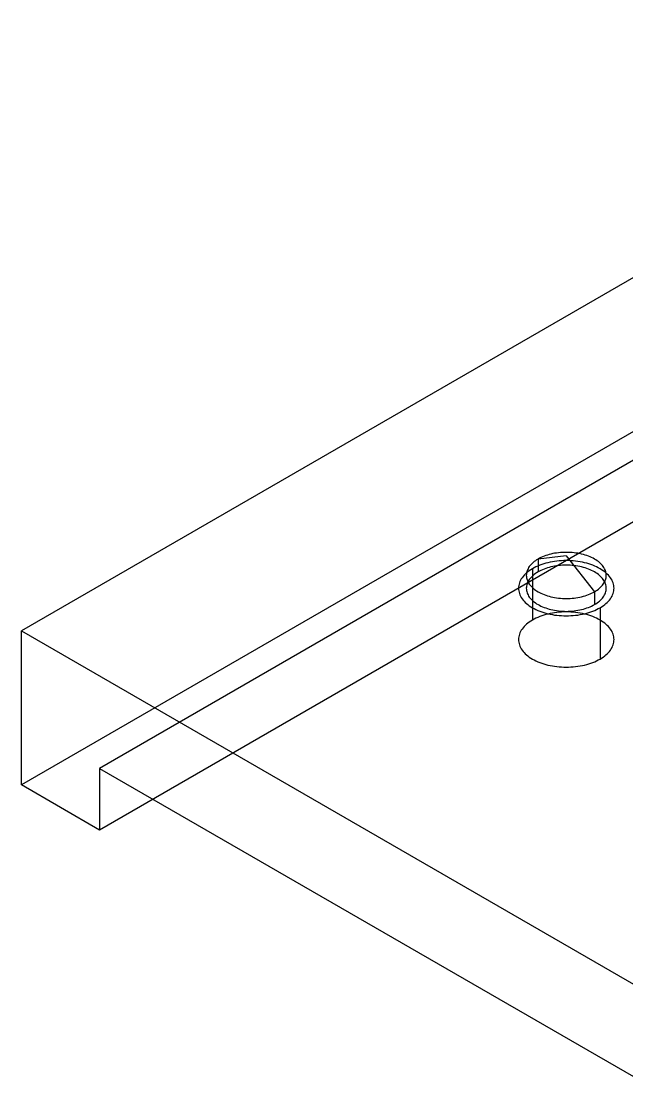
# Model space of a CAD drawing. Header units: inches. Extents: x 21 to 1475, y 21 to 947.
# Drawn here: x 1359.193 to 1359.936, y 467.02 to 468.33 of the extents above; entities that cross this region are included whole.
import ezdxf

# ---------------------------------------------------------------- set-up
doc = ezdxf.new("R2010")
doc.units = ezdxf.units.IN
doc.header["$MEASUREMENT"] = 0

msp = doc.modelspace()

# ---------------------------------------------------------------- linework, layer by layer
at = {"layer": 'OUTLINE'}
for p, q in [((1360.4883, 468.33), (1359.1926, 467.5819)), ((1360.4883, 468.141), (1359.1926, 467.3929)), ((1360.4883, 468.1057), (1359.2886, 467.413)), ((1360.4883, 468.0301), (1359.2886, 467.3374)), ((1359.8472, 467.677), (1359.8449, 467.6766)), ((1359.8495, 467.6774), (1359.8472, 467.677)), ((1359.8519, 467.6777), (1359.8495, 467.6774)), ((1359.8543, 467.6779), (1359.8519, 467.6777)), ((1359.8567, 467.6781), (1359.8543, 467.6779)), ((1359.8591, 467.6782), (1359.8567, 467.6781)), ((1359.8615, 467.6782), (1359.8591, 467.6782)), ((1359.8639, 467.6782), (1359.8615, 467.6782)), ((1359.8663, 467.6781), (1359.8639, 467.6782)), ((1359.8687, 467.6779), (1359.8663, 467.6781)), ((1359.871, 467.6777), (1359.8687, 467.6779)), ((1359.8734, 467.6774), (1359.871, 467.6777)), ((1359.8757, 467.677), (1359.8734, 467.6774)), ((1359.878, 467.6766), (1359.8757, 467.677)), ((1359.8194, 467.6645), (1359.8182, 467.6633)), ((1359.8207, 467.6657), (1359.8194, 467.6645)), ((1359.8221, 467.6668), (1359.8207, 467.6657)), ((1359.8235, 467.6679), (1359.8221, 467.6668)), ((1359.8251, 467.6689), (1359.8235, 467.6679)), ((1359.8268, 467.6699), (1359.8251, 467.6689)), ((1359.8615, 467.674), (1359.8268, 467.6699)), ((1359.8285, 467.6709), (1359.8268, 467.6699)), ((1359.8268, 467.6699), (1359.8268, 467.6542)), ((1359.8303, 467.6718), (1359.8285, 467.6709)), ((1359.8322, 467.6727), (1359.8303, 467.6718)), ((1359.8338, 467.664), (1359.8313, 467.6632)), ((1359.8342, 467.6735), (1359.8322, 467.6727)), ((1359.8364, 467.6648), (1359.8338, 467.664)), ((1359.8362, 467.6742), (1359.8342, 467.6735)), ((1359.8383, 467.6749), (1359.8362, 467.6742)), ((1359.839, 467.6654), (1359.8364, 467.6648)), ((1359.8405, 467.6755), (1359.8383, 467.6749)), ((1359.8417, 467.666), (1359.839, 467.6654)), ((1359.8427, 467.6761), (1359.8405, 467.6755)), ((1359.8444, 467.6666), (1359.8417, 467.666)), ((1359.8449, 467.6766), (1359.8427, 467.6761)), ((1359.8472, 467.667), (1359.8444, 467.6666)), ((1359.85, 467.6674), (1359.8472, 467.667)), ((1359.8529, 467.6677), (1359.85, 467.6674)), ((1359.8557, 467.6679), (1359.8529, 467.6677)), ((1359.8586, 467.668), (1359.8557, 467.6679)), ((1359.8615, 467.668), (1359.8586, 467.668)), ((1359.8615, 467.674), (1359.8962, 467.6299)), ((1359.8643, 467.668), (1359.8615, 467.668)), ((1359.8672, 467.6679), (1359.8643, 467.668)), ((1359.8701, 467.6677), (1359.8672, 467.6679)), ((1359.8729, 467.6674), (1359.8701, 467.6677)), ((1359.8757, 467.667), (1359.8729, 467.6674)), ((1359.8785, 467.6666), (1359.8757, 467.667)), ((1359.8802, 467.6761), (1359.878, 467.6766)), ((1359.8812, 467.666), (1359.8785, 467.6666)), ((1359.8825, 467.6755), (1359.8802, 467.6761)), ((1359.8839, 467.6654), (1359.8812, 467.666)), ((1359.8846, 467.6749), (1359.8825, 467.6755)), ((1359.8865, 467.6648), (1359.8839, 467.6654)), ((1359.8867, 467.6742), (1359.8846, 467.6749)), ((1359.8891, 467.664), (1359.8865, 467.6648)), ((1359.8887, 467.6735), (1359.8867, 467.6742)), ((1359.8907, 467.6727), (1359.8887, 467.6735)), ((1359.8916, 467.6632), (1359.8891, 467.664)), ((1359.8926, 467.6718), (1359.8907, 467.6727)), ((1359.8944, 467.6709), (1359.8926, 467.6718)), ((1359.8962, 467.6699), (1359.8944, 467.6709)), ((1359.8978, 467.6689), (1359.8962, 467.6699)), ((1359.8994, 467.6679), (1359.8978, 467.6689)), ((1359.9009, 467.6668), (1359.8994, 467.6679)), ((1359.9023, 467.6657), (1359.9009, 467.6668)), ((1359.9036, 467.6645), (1359.9023, 467.6657)), ((1359.9047, 467.6633), (1359.9036, 467.6645)), ((1359.8112, 467.6516), (1359.8098, 467.6501)), ((1359.8127, 467.653), (1359.8112, 467.6516)), ((1359.8125, 467.6513), (1359.8124, 467.6499)), ((1359.8126, 467.6527), (1359.8125, 467.6513)), ((1359.8129, 467.6541), (1359.8126, 467.6527)), ((1359.8144, 467.6543), (1359.8127, 467.653)), ((1359.8133, 467.6554), (1359.8129, 467.6541)), ((1359.8139, 467.6568), (1359.8133, 467.6554)), ((1359.8145, 467.6581), (1359.8139, 467.6568)), ((1359.8161, 467.6556), (1359.8144, 467.6543)), ((1359.8153, 467.6595), (1359.8145, 467.6581)), ((1359.8161, 467.6608), (1359.8153, 467.6595)), ((1359.8171, 467.662), (1359.8161, 467.6608)), ((1359.818, 467.6569), (1359.8161, 467.6556)), ((1359.8182, 467.6633), (1359.8171, 467.662)), ((1359.82, 467.6581), (1359.818, 467.6569)), ((1359.8221, 467.6592), (1359.82, 467.6581)), ((1359.82, 467.6581), (1359.82, 467.5951)), ((1359.8221, 467.651), (1359.8207, 467.6499)), ((1359.8243, 467.6603), (1359.8221, 467.6592)), ((1359.8235, 467.6521), (1359.8221, 467.651)), ((1359.8251, 467.6532), (1359.8235, 467.6521)), ((1359.8265, 467.6614), (1359.8243, 467.6603)), ((1359.8268, 467.6542), (1359.8251, 467.6532)), ((1359.8289, 467.6623), (1359.8265, 467.6614)), ((1359.8285, 467.6552), (1359.8268, 467.6542)), ((1359.8303, 467.6561), (1359.8285, 467.6552)), ((1359.8313, 467.6632), (1359.8289, 467.6623)), ((1359.8322, 467.6569), (1359.8303, 467.6561)), ((1359.8342, 467.6577), (1359.8322, 467.6569)), ((1359.8362, 467.6585), (1359.8342, 467.6577)), ((1359.8383, 467.6591), (1359.8362, 467.6585)), ((1359.8405, 467.6598), (1359.8383, 467.6591)), ((1359.8427, 467.6603), (1359.8405, 467.6598)), ((1359.8449, 467.6608), (1359.8427, 467.6603)), ((1359.8472, 467.6613), (1359.8449, 467.6608)), ((1359.8495, 467.6616), (1359.8472, 467.6613)), ((1359.8519, 467.6619), (1359.8495, 467.6616)), ((1359.8543, 467.6622), (1359.8519, 467.6619)), ((1359.8567, 467.6624), (1359.8543, 467.6622)), ((1359.8591, 467.6625), (1359.8567, 467.6624)), ((1359.8615, 467.6625), (1359.8591, 467.6625)), ((1359.8639, 467.6625), (1359.8615, 467.6625)), ((1359.8663, 467.6624), (1359.8639, 467.6625)), ((1359.8687, 467.6622), (1359.8663, 467.6624)), ((1359.871, 467.6619), (1359.8687, 467.6622)), ((1359.8734, 467.6616), (1359.871, 467.6619)), ((1359.8757, 467.6613), (1359.8734, 467.6616)), ((1359.878, 467.6608), (1359.8757, 467.6613)), ((1359.8802, 467.6603), (1359.878, 467.6608)), ((1359.8825, 467.6598), (1359.8802, 467.6603)), ((1359.8846, 467.6591), (1359.8825, 467.6598)), ((1359.8867, 467.6585), (1359.8846, 467.6591)), ((1359.8887, 467.6577), (1359.8867, 467.6585)), ((1359.8907, 467.6569), (1359.8887, 467.6577)), ((1359.8926, 467.6561), (1359.8907, 467.6569)), ((1359.894, 467.6623), (1359.8916, 467.6632)), ((1359.8944, 467.6552), (1359.8926, 467.6561)), ((1359.8964, 467.6614), (1359.894, 467.6623)), ((1359.8962, 467.6542), (1359.8944, 467.6552)), ((1359.8978, 467.6532), (1359.8962, 467.6542)), ((1359.8987, 467.6603), (1359.8964, 467.6614)), ((1359.8994, 467.6521), (1359.8978, 467.6532)), ((1359.9008, 467.6592), (1359.8987, 467.6603)), ((1359.9009, 467.651), (1359.8994, 467.6521)), ((1359.9029, 467.6581), (1359.9008, 467.6592)), ((1359.9023, 467.6499), (1359.9009, 467.651)), ((1359.9049, 467.6569), (1359.9029, 467.6581)), ((1359.9058, 467.662), (1359.9047, 467.6633)), ((1359.9068, 467.6556), (1359.9049, 467.6569)), ((1359.9068, 467.6608), (1359.9058, 467.662)), ((1359.9077, 467.6595), (1359.9068, 467.6608)), ((1359.9086, 467.6543), (1359.9068, 467.6556)), ((1359.9084, 467.6581), (1359.9077, 467.6595)), ((1359.9091, 467.6568), (1359.9084, 467.6581)), ((1359.9102, 467.653), (1359.9086, 467.6543)), ((1359.9096, 467.6554), (1359.9091, 467.6568)), ((1359.91, 467.6541), (1359.9096, 467.6554)), ((1359.9103, 467.6527), (1359.91, 467.6541)), ((1359.9118, 467.6516), (1359.9102, 467.653)), ((1359.9105, 467.6513), (1359.9103, 467.6527)), ((1359.9105, 467.6499), (1359.9105, 467.6513)), ((1359.9132, 467.6501), (1359.9118, 467.6516)), ((1359.8031, 467.6375), (1359.8029, 467.6358)), ((1359.8035, 467.6391), (1359.8031, 467.6375)), ((1359.804, 467.6408), (1359.8035, 467.6391)), ((1359.8046, 467.6424), (1359.804, 467.6408)), ((1359.8054, 467.644), (1359.8046, 467.6424)), ((1359.8063, 467.6456), (1359.8054, 467.644)), ((1359.8073, 467.6471), (1359.8063, 467.6456)), ((1359.8085, 467.6486), (1359.8073, 467.6471)), ((1359.8098, 467.6501), (1359.8085, 467.6486)), ((1359.8124, 467.6499), (1359.8125, 467.6485)), ((1359.8125, 467.6485), (1359.8126, 467.6471)), ((1359.8126, 467.6471), (1359.8129, 467.6458)), ((1359.8129, 467.6383), (1359.8126, 467.6369)), ((1359.8129, 467.6458), (1359.8133, 467.6444)), ((1359.8133, 467.6397), (1359.8129, 467.6383)), ((1359.8133, 467.6444), (1359.8139, 467.643)), ((1359.8139, 467.641), (1359.8133, 467.6397)), ((1359.8139, 467.643), (1359.8145, 467.6417)), ((1359.8145, 467.6424), (1359.8139, 467.641)), ((1359.8153, 467.6437), (1359.8145, 467.6424)), ((1359.8145, 467.6417), (1359.8153, 467.6404)), ((1359.8161, 467.645), (1359.8153, 467.6437)), ((1359.8153, 467.6404), (1359.8161, 467.6391)), ((1359.8171, 467.6463), (1359.8161, 467.645)), ((1359.8161, 467.6391), (1359.8171, 467.6378)), ((1359.8182, 467.6475), (1359.8171, 467.6463)), ((1359.8171, 467.6378), (1359.8182, 467.6366)), ((1359.8194, 467.6487), (1359.8182, 467.6475)), ((1359.8207, 467.6499), (1359.8194, 467.6487)), ((1359.9036, 467.6487), (1359.9023, 467.6499)), ((1359.9047, 467.6475), (1359.9036, 467.6487)), ((1359.9058, 467.6463), (1359.9047, 467.6475)), ((1359.9047, 467.6366), (1359.9058, 467.6378)), ((1359.9068, 467.645), (1359.9058, 467.6463)), ((1359.9058, 467.6378), (1359.9068, 467.6391)), ((1359.9077, 467.6437), (1359.9068, 467.645)), ((1359.9068, 467.6391), (1359.9077, 467.6404)), ((1359.9084, 467.6424), (1359.9077, 467.6437)), ((1359.9077, 467.6404), (1359.9084, 467.6417)), ((1359.9084, 467.6417), (1359.9091, 467.643)), ((1359.9091, 467.641), (1359.9084, 467.6424)), ((1359.9091, 467.643), (1359.9096, 467.6444)), ((1359.9096, 467.6397), (1359.9091, 467.641)), ((1359.9096, 467.6444), (1359.91, 467.6458)), ((1359.91, 467.6383), (1359.9096, 467.6397)), ((1359.91, 467.6458), (1359.9103, 467.6471)), ((1359.9103, 467.6369), (1359.91, 467.6383)), ((1359.9103, 467.6471), (1359.9105, 467.6485)), ((1359.9105, 467.6485), (1359.9105, 467.6499)), ((1359.9145, 467.6486), (1359.9132, 467.6501)), ((1359.9156, 467.6471), (1359.9145, 467.6486)), ((1359.9167, 467.6456), (1359.9156, 467.6471)), ((1359.9176, 467.644), (1359.9167, 467.6456)), ((1359.9184, 467.6424), (1359.9176, 467.644)), ((1359.919, 467.6408), (1359.9184, 467.6424)), ((1359.9195, 467.6391), (1359.919, 467.6408)), ((1359.9198, 467.6375), (1359.9195, 467.6391)), ((1359.92, 467.6358), (1359.9198, 467.6375)), ((1359.8029, 467.6358), (1359.8028, 467.6342)), ((1359.8028, 467.6342), (1359.8029, 467.6325)), ((1359.8029, 467.6325), (1359.8031, 467.6308)), ((1359.8031, 467.6308), (1359.8035, 467.6292)), ((1359.8035, 467.6292), (1359.804, 467.6276)), ((1359.804, 467.6276), (1359.8046, 467.6259)), ((1359.8046, 467.6259), (1359.8054, 467.6243)), ((1359.8054, 467.6243), (1359.8063, 467.6228)), ((1359.8125, 467.6356), (1359.8124, 467.6342)), ((1359.8124, 467.6342), (1359.8125, 467.6328)), ((1359.8126, 467.6369), (1359.8125, 467.6356)), ((1359.8125, 467.6328), (1359.8126, 467.6314)), ((1359.8126, 467.6314), (1359.8129, 467.63)), ((1359.8129, 467.63), (1359.8133, 467.6286)), ((1359.8133, 467.6286), (1359.8139, 467.6273)), ((1359.8139, 467.6273), (1359.8145, 467.6259)), ((1359.8145, 467.6259), (1359.8153, 467.6246)), ((1359.8153, 467.6246), (1359.8161, 467.6233)), ((1359.8182, 467.6366), (1359.8194, 467.6353)), ((1359.8194, 467.6353), (1359.8207, 467.6342)), ((1359.8207, 467.6342), (1359.8221, 467.633)), ((1359.8221, 467.633), (1359.8235, 467.6319)), ((1359.8235, 467.6319), (1359.8251, 467.6309)), ((1359.8251, 467.6309), (1359.8268, 467.6299)), ((1359.8268, 467.6299), (1359.8285, 467.6289)), ((1359.8285, 467.6289), (1359.8303, 467.628)), ((1359.8303, 467.628), (1359.8322, 467.6272)), ((1359.8322, 467.6272), (1359.8342, 467.6264)), ((1359.8342, 467.6264), (1359.8362, 467.6256)), ((1359.8362, 467.6256), (1359.8383, 467.6249)), ((1359.8383, 467.6249), (1359.8405, 467.6243)), ((1359.8405, 467.6243), (1359.8427, 467.6237)), ((1359.8802, 467.6237), (1359.8825, 467.6243)), ((1359.8825, 467.6243), (1359.8846, 467.6249)), ((1359.8846, 467.6249), (1359.8867, 467.6256)), ((1359.8867, 467.6256), (1359.8887, 467.6264)), ((1359.8887, 467.6264), (1359.8907, 467.6272)), ((1359.8907, 467.6272), (1359.8926, 467.628)), ((1359.8926, 467.628), (1359.8944, 467.6289)), ((1359.8944, 467.6289), (1359.8962, 467.6299)), ((1359.8962, 467.6299), (1359.8978, 467.6309)), ((1359.8962, 467.6299), (1359.8962, 467.6141)), ((1359.8978, 467.6309), (1359.8994, 467.6319)), ((1359.8994, 467.6319), (1359.9009, 467.633)), ((1359.9009, 467.633), (1359.9023, 467.6342)), ((1359.9023, 467.6342), (1359.9036, 467.6353)), ((1359.9036, 467.6353), (1359.9047, 467.6366)), ((1359.9068, 467.6233), (1359.9077, 467.6246)), ((1359.9077, 467.6246), (1359.9084, 467.6259)), ((1359.9084, 467.6259), (1359.9091, 467.6273)), ((1359.9091, 467.6273), (1359.9096, 467.6286)), ((1359.9096, 467.6286), (1359.91, 467.63)), ((1359.91, 467.63), (1359.9103, 467.6314)), ((1359.9105, 467.6356), (1359.9103, 467.6369)), ((1359.9103, 467.6314), (1359.9105, 467.6328)), ((1359.9105, 467.6342), (1359.9105, 467.6356)), ((1359.9105, 467.6328), (1359.9105, 467.6342)), ((1359.9167, 467.6228), (1359.9176, 467.6243)), ((1359.9176, 467.6243), (1359.9184, 467.6259)), ((1359.9184, 467.6259), (1359.919, 467.6276)), ((1359.919, 467.6276), (1359.9195, 467.6292)), ((1359.9195, 467.6292), (1359.9198, 467.6308)), ((1359.9198, 467.6308), (1359.92, 467.6325)), ((1359.9201, 467.6342), (1359.92, 467.6358)), ((1359.92, 467.6325), (1359.9201, 467.6342)), ((1359.8063, 467.6228), (1359.8073, 467.6212)), ((1359.8073, 467.6212), (1359.8085, 467.6197)), ((1359.8085, 467.6197), (1359.8098, 467.6182)), ((1359.8098, 467.6182), (1359.8112, 467.6168)), ((1359.8112, 467.6168), (1359.8127, 467.6154)), ((1359.8127, 467.6154), (1359.8144, 467.614)), ((1359.8144, 467.614), (1359.8161, 467.6127)), ((1359.8161, 467.6233), (1359.8171, 467.622)), ((1359.8161, 467.6127), (1359.818, 467.6114)), ((1359.8171, 467.622), (1359.8182, 467.6208)), ((1359.818, 467.6114), (1359.82, 467.6102)), ((1359.8182, 467.6208), (1359.8194, 467.6196)), ((1359.8194, 467.6196), (1359.8207, 467.6184)), ((1359.8207, 467.6184), (1359.8221, 467.6173)), ((1359.8221, 467.6173), (1359.8235, 467.6162)), ((1359.8235, 467.6162), (1359.8251, 467.6151)), ((1359.8251, 467.6151), (1359.8268, 467.6141)), ((1359.8268, 467.6141), (1359.8285, 467.6132)), ((1359.8285, 467.6132), (1359.8303, 467.6123)), ((1359.8303, 467.6123), (1359.8322, 467.6114)), ((1359.8322, 467.6114), (1359.8342, 467.6106)), ((1359.8427, 467.6237), (1359.8449, 467.6232)), ((1359.8449, 467.6232), (1359.8472, 467.6228)), ((1359.8472, 467.6228), (1359.8495, 467.6224)), ((1359.8495, 467.6224), (1359.8519, 467.6221)), ((1359.8519, 467.6221), (1359.8543, 467.6219)), ((1359.8543, 467.6219), (1359.8567, 467.6217)), ((1359.8567, 467.6217), (1359.8591, 467.6216)), ((1359.8591, 467.6216), (1359.8615, 467.6216)), ((1359.8615, 467.6216), (1359.8639, 467.6216)), ((1359.8639, 467.6216), (1359.8663, 467.6217)), ((1359.8663, 467.6217), (1359.8687, 467.6219)), ((1359.8687, 467.6219), (1359.871, 467.6221)), ((1359.871, 467.6221), (1359.8734, 467.6224)), ((1359.8734, 467.6224), (1359.8757, 467.6228)), ((1359.8757, 467.6228), (1359.878, 467.6232)), ((1359.878, 467.6232), (1359.8802, 467.6237)), ((1359.8887, 467.6106), (1359.8907, 467.6114)), ((1359.8907, 467.6114), (1359.8926, 467.6123)), ((1359.8926, 467.6123), (1359.8944, 467.6132)), ((1359.8944, 467.6132), (1359.8962, 467.6141)), ((1359.8962, 467.6141), (1359.8978, 467.6151)), ((1359.8978, 467.6151), (1359.8994, 467.6162)), ((1359.8994, 467.6162), (1359.9009, 467.6173)), ((1359.9009, 467.6173), (1359.9023, 467.6184)), ((1359.9023, 467.6184), (1359.9036, 467.6196)), ((1359.9029, 467.6102), (1359.9049, 467.6114)), ((1359.9036, 467.6196), (1359.9047, 467.6208)), ((1359.9047, 467.6208), (1359.9058, 467.622)), ((1359.9049, 467.6114), (1359.9068, 467.6127)), ((1359.9058, 467.622), (1359.9068, 467.6233)), ((1359.9068, 467.6127), (1359.9086, 467.614)), ((1359.9086, 467.614), (1359.9102, 467.6154)), ((1359.9102, 467.6154), (1359.9118, 467.6168)), ((1359.9118, 467.6168), (1359.9132, 467.6182)), ((1359.9132, 467.6182), (1359.9145, 467.6197)), ((1359.9145, 467.6197), (1359.9156, 467.6212)), ((1359.9156, 467.6212), (1359.9167, 467.6228)), ((1359.82, 467.6102), (1359.8221, 467.6091)), ((1359.8221, 467.6091), (1359.8243, 467.608)), ((1359.8243, 467.608), (1359.8265, 467.607)), ((1359.8265, 467.5984), (1359.8243, 467.5973)), ((1359.8265, 467.607), (1359.8289, 467.606)), ((1359.8289, 467.5993), (1359.8265, 467.5984)), ((1359.8289, 467.606), (1359.8313, 467.6051)), ((1359.8313, 467.6002), (1359.8289, 467.5993)), ((1359.8313, 467.6051), (1359.8338, 467.6043)), ((1359.8338, 467.601), (1359.8313, 467.6002)), ((1359.8338, 467.6043), (1359.8364, 467.6036)), ((1359.8364, 467.6018), (1359.8338, 467.601)), ((1359.8342, 467.6106), (1359.8362, 467.6099)), ((1359.8362, 467.6099), (1359.8383, 467.6092)), ((1359.8364, 467.6036), (1359.839, 467.6029)), ((1359.839, 467.6024), (1359.8364, 467.6018)), ((1359.8383, 467.6092), (1359.8405, 467.6086)), ((1359.8417, 467.603), (1359.839, 467.6024)), ((1359.839, 467.6029), (1359.8417, 467.6023)), ((1359.8405, 467.6086), (1359.8427, 467.608)), ((1359.8444, 467.6036), (1359.8417, 467.603)), ((1359.8417, 467.6023), (1359.8444, 467.6018)), ((1359.8427, 467.608), (1359.8449, 467.6075)), ((1359.8472, 467.604), (1359.8444, 467.6036)), ((1359.8444, 467.6018), (1359.8472, 467.6013)), ((1359.8449, 467.6075), (1359.8472, 467.6071)), ((1359.8472, 467.6071), (1359.8495, 467.6067)), ((1359.85, 467.6044), (1359.8472, 467.604)), ((1359.8472, 467.6013), (1359.85, 467.601)), ((1359.8495, 467.6067), (1359.8519, 467.6064)), ((1359.8529, 467.6047), (1359.85, 467.6044)), ((1359.85, 467.601), (1359.8529, 467.6007)), ((1359.8519, 467.6064), (1359.8543, 467.6061)), ((1359.8557, 467.6049), (1359.8529, 467.6047)), ((1359.8529, 467.6007), (1359.8557, 467.6005)), ((1359.8543, 467.6061), (1359.8567, 467.606)), ((1359.8586, 467.605), (1359.8557, 467.6049)), ((1359.8557, 467.6005), (1359.8586, 467.6003)), ((1359.8567, 467.606), (1359.8591, 467.6059)), ((1359.8615, 467.605), (1359.8586, 467.605)), ((1359.8586, 467.6003), (1359.8615, 467.6003)), ((1359.8591, 467.6059), (1359.8615, 467.6058)), ((1359.8615, 467.6058), (1359.8639, 467.6059)), ((1359.8643, 467.605), (1359.8615, 467.605)), ((1359.8615, 467.6003), (1359.8643, 467.6003)), ((1359.8639, 467.6059), (1359.8663, 467.606)), ((1359.8672, 467.6049), (1359.8643, 467.605)), ((1359.8643, 467.6003), (1359.8672, 467.6005)), ((1359.8663, 467.606), (1359.8687, 467.6061)), ((1359.8701, 467.6047), (1359.8672, 467.6049)), ((1359.8672, 467.6005), (1359.8701, 467.6007)), ((1359.8687, 467.6061), (1359.871, 467.6064)), ((1359.8729, 467.6044), (1359.8701, 467.6047)), ((1359.8701, 467.6007), (1359.8729, 467.601)), ((1359.871, 467.6064), (1359.8734, 467.6067)), ((1359.8757, 467.604), (1359.8729, 467.6044)), ((1359.8729, 467.601), (1359.8757, 467.6013)), ((1359.8734, 467.6067), (1359.8757, 467.6071)), ((1359.8757, 467.6071), (1359.878, 467.6075)), ((1359.8785, 467.6036), (1359.8757, 467.604)), ((1359.8757, 467.6013), (1359.8785, 467.6018)), ((1359.878, 467.6075), (1359.8802, 467.608)), ((1359.8812, 467.603), (1359.8785, 467.6036)), ((1359.8785, 467.6018), (1359.8812, 467.6023)), ((1359.8802, 467.608), (1359.8825, 467.6086)), ((1359.8839, 467.6024), (1359.8812, 467.603)), ((1359.8812, 467.6023), (1359.8839, 467.6029)), ((1359.8825, 467.6086), (1359.8846, 467.6092)), ((1359.8839, 467.6029), (1359.8865, 467.6036)), ((1359.8865, 467.6018), (1359.8839, 467.6024)), ((1359.8846, 467.6092), (1359.8867, 467.6099)), ((1359.8865, 467.6036), (1359.8891, 467.6043)), ((1359.8891, 467.601), (1359.8865, 467.6018)), ((1359.8867, 467.6099), (1359.8887, 467.6106)), ((1359.8891, 467.6043), (1359.8916, 467.6051)), ((1359.8916, 467.6002), (1359.8891, 467.601)), ((1359.8916, 467.6051), (1359.894, 467.606)), ((1359.894, 467.5993), (1359.8916, 467.6002)), ((1359.894, 467.606), (1359.8964, 467.607)), ((1359.8964, 467.5984), (1359.894, 467.5993)), ((1359.8964, 467.607), (1359.8987, 467.608)), ((1359.8987, 467.5973), (1359.8964, 467.5984)), ((1359.8987, 467.608), (1359.9008, 467.6091)), ((1359.9008, 467.6091), (1359.9029, 467.6102)), ((1359.9029, 467.6102), (1359.9029, 467.5472)), ((1359.8085, 467.5856), (1359.8073, 467.5841)), ((1359.8098, 467.5871), (1359.8085, 467.5856)), ((1359.8112, 467.5886), (1359.8098, 467.5871)), ((1359.8127, 467.59), (1359.8112, 467.5886)), ((1359.8144, 467.5913), (1359.8127, 467.59)), ((1359.8161, 467.5926), (1359.8144, 467.5913)), ((1359.818, 467.5939), (1359.8161, 467.5926)), ((1359.82, 467.5951), (1359.818, 467.5939)), ((1359.8221, 467.5962), (1359.82, 467.5951)), ((1359.8243, 467.5973), (1359.8221, 467.5962)), ((1359.9008, 467.5962), (1359.8987, 467.5973)), ((1359.9029, 467.5951), (1359.9008, 467.5962)), ((1359.9049, 467.5939), (1359.9029, 467.5951)), ((1359.9068, 467.5926), (1359.9049, 467.5939)), ((1359.9086, 467.5913), (1359.9068, 467.5926)), ((1359.9102, 467.59), (1359.9086, 467.5913)), ((1359.9118, 467.5886), (1359.9102, 467.59)), ((1359.9132, 467.5871), (1359.9118, 467.5886)), ((1359.9145, 467.5856), (1359.9132, 467.5871)), ((1359.9156, 467.5841), (1359.9145, 467.5856)), ((1359.1926, 467.3929), (1359.1926, 467.5819)), ((1359.1926, 467.5819), (1360.0655, 467.0779)), ((1359.8029, 467.5728), (1359.8028, 467.5712)), ((1359.8031, 467.5745), (1359.8029, 467.5728)), ((1359.8035, 467.5761), (1359.8031, 467.5745)), ((1359.804, 467.5778), (1359.8035, 467.5761)), ((1359.8046, 467.5794), (1359.804, 467.5778)), ((1359.8054, 467.581), (1359.8046, 467.5794)), ((1359.8063, 467.5826), (1359.8054, 467.581)), ((1359.8073, 467.5841), (1359.8063, 467.5826)), ((1359.9167, 467.5826), (1359.9156, 467.5841)), ((1359.9176, 467.581), (1359.9167, 467.5826)), ((1359.9184, 467.5794), (1359.9176, 467.581)), ((1359.919, 467.5778), (1359.9184, 467.5794)), ((1359.9195, 467.5761), (1359.919, 467.5778)), ((1359.9198, 467.5745), (1359.9195, 467.5761)), ((1359.92, 467.5728), (1359.9198, 467.5745)), ((1359.9201, 467.5712), (1359.92, 467.5728)), ((1359.8028, 467.5712), (1359.8029, 467.5695)), ((1359.8029, 467.5695), (1359.8031, 467.5678)), ((1359.8031, 467.5678), (1359.8035, 467.5662)), ((1359.8035, 467.5662), (1359.804, 467.5646)), ((1359.804, 467.5646), (1359.8046, 467.5629)), ((1359.8046, 467.5629), (1359.8054, 467.5613)), ((1359.8054, 467.5613), (1359.8063, 467.5598)), ((1359.8063, 467.5598), (1359.8073, 467.5582)), ((1359.9156, 467.5582), (1359.9167, 467.5598)), ((1359.9167, 467.5598), (1359.9176, 467.5613)), ((1359.9176, 467.5613), (1359.9184, 467.5629)), ((1359.9184, 467.5629), (1359.919, 467.5646)), ((1359.919, 467.5646), (1359.9195, 467.5662)), ((1359.9195, 467.5662), (1359.9198, 467.5678)), ((1359.9198, 467.5678), (1359.92, 467.5695)), ((1359.92, 467.5695), (1359.9201, 467.5712)), ((1359.8073, 467.5582), (1359.8085, 467.5567)), ((1359.8085, 467.5567), (1359.8098, 467.5552)), ((1359.8098, 467.5552), (1359.8112, 467.5538)), ((1359.8112, 467.5538), (1359.8127, 467.5524)), ((1359.8127, 467.5524), (1359.8144, 467.551)), ((1359.8144, 467.551), (1359.8161, 467.5497)), ((1359.8161, 467.5497), (1359.818, 467.5484)), ((1359.818, 467.5484), (1359.82, 467.5472)), ((1359.82, 467.5472), (1359.8221, 467.5461)), ((1359.8221, 467.5461), (1359.8243, 467.545)), ((1359.8987, 467.545), (1359.9008, 467.5461)), ((1359.9008, 467.5461), (1359.9029, 467.5472)), ((1359.9029, 467.5472), (1359.9049, 467.5484)), ((1359.9049, 467.5484), (1359.9068, 467.5497)), ((1359.9068, 467.5497), (1359.9086, 467.551)), ((1359.9086, 467.551), (1359.9102, 467.5524)), ((1359.9102, 467.5524), (1359.9118, 467.5538)), ((1359.9118, 467.5538), (1359.9132, 467.5552)), ((1359.9132, 467.5552), (1359.9145, 467.5567)), ((1359.9145, 467.5567), (1359.9156, 467.5582)), ((1359.8243, 467.545), (1359.8265, 467.544)), ((1359.8265, 467.544), (1359.8289, 467.543)), ((1359.8289, 467.543), (1359.8313, 467.5421)), ((1359.8313, 467.5421), (1359.8338, 467.5413)), ((1359.8338, 467.5413), (1359.8364, 467.5406)), ((1359.8364, 467.5406), (1359.839, 467.5399)), ((1359.839, 467.5399), (1359.8417, 467.5393)), ((1359.8417, 467.5393), (1359.8444, 467.5388)), ((1359.8444, 467.5388), (1359.8472, 467.5383)), ((1359.8472, 467.5383), (1359.85, 467.538)), ((1359.85, 467.538), (1359.8529, 467.5377)), ((1359.8529, 467.5377), (1359.8557, 467.5375)), ((1359.8557, 467.5375), (1359.8586, 467.5373)), ((1359.8586, 467.5373), (1359.8615, 467.5373)), ((1359.8615, 467.5373), (1359.8643, 467.5373)), ((1359.8643, 467.5373), (1359.8672, 467.5375)), ((1359.8672, 467.5375), (1359.8701, 467.5377)), ((1359.8701, 467.5377), (1359.8729, 467.538)), ((1359.8729, 467.538), (1359.8757, 467.5383)), ((1359.8757, 467.5383), (1359.8785, 467.5388)), ((1359.8785, 467.5388), (1359.8812, 467.5393)), ((1359.8812, 467.5393), (1359.8839, 467.5399)), ((1359.8839, 467.5399), (1359.8865, 467.5406)), ((1359.8865, 467.5406), (1359.8891, 467.5413)), ((1359.8891, 467.5413), (1359.8916, 467.5421)), ((1359.8916, 467.5421), (1359.894, 467.543)), ((1359.894, 467.543), (1359.8964, 467.544)), ((1359.8964, 467.544), (1359.8987, 467.545)), ((1359.2886, 467.413), (1359.9695, 467.0199)), ((1359.2886, 467.413), (1359.2886, 467.3374)), ((1359.2886, 467.3374), (1359.1926, 467.3929))]:
    msp.add_line(p, q, dxfattribs=at)

doc.saveas('drawing.dxf')
